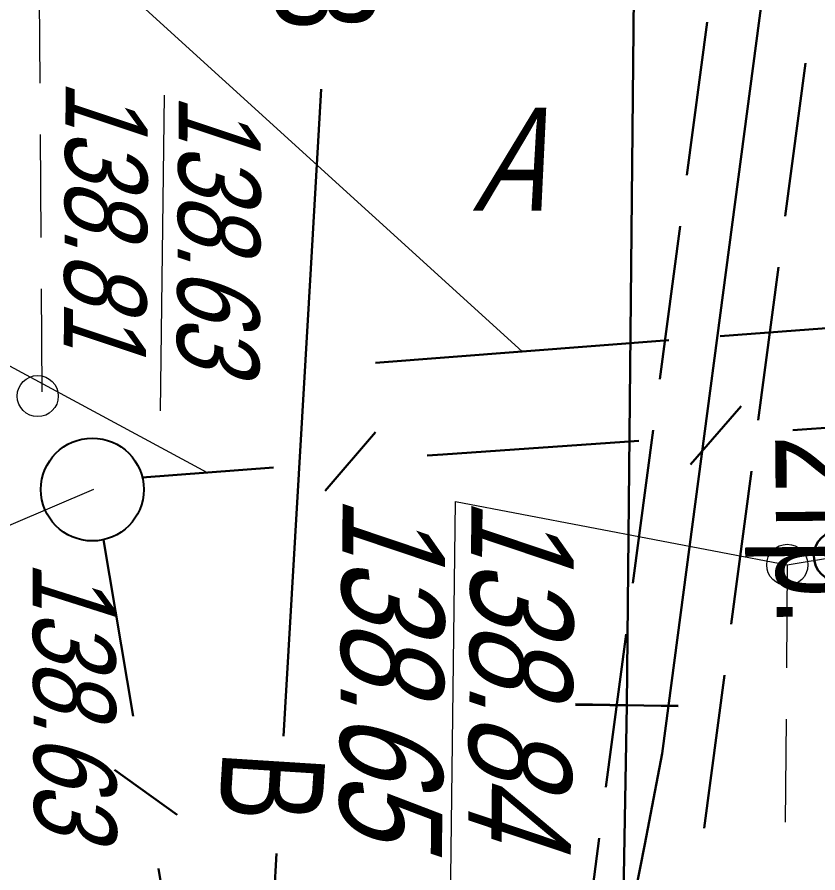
# Model space of a CAD drawing. Extents: x 10098 to 11902, y 8648 to 10202.
# Drawn here: x 11783.11 to 11790.89, y 8757.44 to 8765.76 of the extents above; entities that cross this region are included whole.
import ezdxf

# ---------------------------------------------------------------- set-up
doc = ezdxf.new("R2010")
doc.units = 0
for name, color, linetype in [('1_Водопровод', 7, 'Continuous'), ('21_Колодцы', 7, 'Continuous'), ('23_Ограждения', 7, 'Continuous'), ('38_Высотные_отметки', 7, 'Continuous'), ('52_Топонимика', 7, 'Continuous')]:
    doc.layers.add(name, color=color, linetype=linetype)
for name, color, linetype, lineweight in [('4_Канализация', 16, 'Continuous', 30), ('7_Электрокабели', 1, 'Continuous', 30), ('8_Связь', 3, 'Continuous', 30)]:
    doc.layers.add(name, color=color, linetype=linetype, lineweight=lineweight)
doc.styles.add('mggt', font='russian_1251.shx', dxfattribs={"width": 0.75, "oblique": 18, "height": 1})

msp = doc.modelspace()

# ---------------------------------------------------------------- linework, layer by layer
at = {"layer": '1_Водопровод', "color": 8, "linetype": 'Continuous', "lineweight": 30}
for p, q in [((11785.959, 8763.262), (11786.0618, 8765.0622)), ((11785.6955, 8758.7731), (11785.959, 8763.262)), ((11785.6047, 8757.2271), (11785.6285, 8757.6322))]:
    msp.add_line(p, q, dxfattribs=at)
at = {"layer": '21_Колодцы', "color": 8, "linetype": 'Continuous'}
msp.add_circle((11783.8371, 8761.1712), 0.5, dxfattribs=at)
at = {"layer": '23_Ограждения', "color": 8, "linetype": 'Continuous', "lineweight": 15}
for p, q in [((11783.33, 8765.121), (11783.324, 8766.121)), ((11783.341, 8763.621), (11783.334, 8764.621)), ((11783.351, 8762.121), (11783.344, 8763.121)), ((11790.591, 8760.439), (11790.583, 8759.439)), ((11790.579, 8758.939), (11790.571, 8757.939))]:
    msp.add_line(p, q, dxfattribs=at)
msp.add_lwpolyline([(11790.591, 8760.439), (11791.0997, 8760.5249), (11791.23, 8760.498)], dxfattribs=at)
at = {"layer": '23_Ограждения', "color": 8, "linetype": 'Continuous', "lineweight": 30}
msp.add_circle((11791.1, 8760.525), 0.25, dxfattribs=at)
at = {"layer": '38_Высотные_отметки', "color": 8, "lineweight": 15}
for points in [[(11784.5342, 8765.0053), (11784.4953, 8761.9347)], [(11787.3183, 8757.1435), (11787.3681, 8761.0559), (11790.591, 8760.439)]]:
    msp.add_lwpolyline(points, dxfattribs=at)
at = {"layer": '38_Высотные_отметки', "color": 8, "lineweight": 9}
for centre in [(11783.3066, 8762.0795), (11790.5911, 8760.4386)]:
    msp.add_circle(centre, 0.2, dxfattribs=at)
at = {"layer": '4_Канализация', "color": 8, "linetype": 'Continuous', "lineweight": 30}
for p, q in [((11791.0917, 8771.5866), (11789.3759, 8758.6054)), ((11789.6146, 8764.2268), (11789.8111, 8765.7138)), ((11790.767, 8765.3144), (11790.5705, 8763.8273)), ((11789.3525, 8762.244), (11789.549, 8763.7311)), ((11790.5049, 8763.3316), (11790.3084, 8761.8446)), ((11789.0904, 8760.2612), (11789.287, 8761.7483)), ((11790.2429, 8761.3489), (11790.0463, 8759.8618)), ((11788.8284, 8758.2785), (11789.0249, 8759.7656)), ((11789.9808, 8759.3661), (11789.7843, 8757.879)), ((11789.3759, 8758.6054), (11789.2054, 8757.724)), ((11788.5663, 8756.2957), (11788.7628, 8757.7828)), ((11789.2054, 8757.724), (11788.8196, 8755.7296))]:
    msp.add_line(p, q, dxfattribs=at)
at = {"layer": '7_Электрокабели', "color": 8, "linetype": 'Continuous', "lineweight": 30}
for p, q in [((11789.183, 8774.672), (11789.0317, 8759.0745)), ((11792.79, 8762.88), (11789.9392, 8762.6605)), ((11789.4407, 8762.6221), (11786.5899, 8762.4026)), ((11788.5317, 8759.0794), (11789.5317, 8759.0697)), ((11789.5316, 8759.0658), (11788.5318, 8759.0833)), ((11788.992, 8756.808), (11789.0317, 8759.0745))]:
    msp.add_line(p, q, dxfattribs=at)
at = {"layer": '7_Электрокабели', "color": 8, "linetype": 'Continuous', "lineweight": 15}
msp.add_lwpolyline([(11774.0754, 8767.9118), (11782.1787, 8767.8171), (11788.0153, 8762.5123)], dxfattribs=at)
at = {"layer": '8_Связь', "color": 8, "linetype": 'Continuous', "lineweight": 30}
for p, q in [((11790.6446, 8761.7491), (11794.4544, 8762.0148)), ((11789.6505, 8761.4142), (11790.1423, 8761.9798)), ((11786.1007, 8761.1589), (11786.5888, 8761.7277)), ((11787.2433, 8761.512), (11789.1482, 8761.6448)), ((11787.0926, 8761.5004), (11787.2433, 8761.512)), ((11784.323, 8761.289), (11785.5969, 8761.3862)), ((11784.2338, 8758.9678), (11783.9471, 8760.6835)), ((11784.6624, 8758.0104), (11784.0523, 8758.4458)), ((11785.2445, 8752.918), (11784.481, 8757.4883))]:
    msp.add_line(p, q, dxfattribs=at)
at = {"layer": '8_Связь', "color": 8, "linetype": 'Continuous', "lineweight": 15}
for points in [[(11777.909, 8763.258), (11781.2696, 8763.3242), (11784.9525, 8761.337)], [(11774.9802, 8760.1212), (11781.46, 8760.1541), (11783.852, 8761.1751)]]:
    msp.add_lwpolyline(points, dxfattribs=at)

# ---------------------------------------------------------------- texts
at = {"layer": '1_Водопровод', "color": 8, "linetype": 'Continuous', "lineweight": 15, "style": 'mggt', "width": 0.75}
for rotation, p in [(268.1938, (11785.614, 8766.3036)), (266.37846, (11785.1062, 8758.6445))]:
    msp.add_text('В                   ', height=1, rotation=rotation, dxfattribs=at).set_placement(p)
at = {"layer": '38_Высотные_отметки', "color": 8, "lineweight": 15, "style": 'mggt', "oblique": 18, "width": 0.8}
for s, height, rotation, p in [('138.81    ', 0.8, 269.56972, (11783.5787, 8765.1561)), ('138.63    ', 0.8, 269.56972, (11784.6783, 8765.0164)), ('138.65    ', 1, 269.40915, (11786.2708, 8761.1152)), ('138.84    ', 1, 269.40915, (11787.5226, 8761.0937)), ('138.63    ', 0.8, 270.39121, (11783.2554, 8760.48))]:
    msp.add_text(s, height=height, rotation=rotation, dxfattribs=at).set_placement(p)
at = {"layer": '52_Топонимика', "color": 8, "linetype": 'Continuous', "lineweight": 15, "style": 'mggt', "oblique": 18, "width": 0.75}
msp.add_text('А', height=1, dxfattribs=at).set_placement((11787.5337, 8763.883))
at = {"layer": '7_Электрокабели', "color": 8, "linetype": 'Continuous', "lineweight": 15, "style": 'mggt', "width": 0.75}
msp.add_text('2тр.', height=1, rotation=270.53136, dxfattribs=at).set_placement((11790.4728, 8761.695))

doc.saveas('drawing.dxf')
